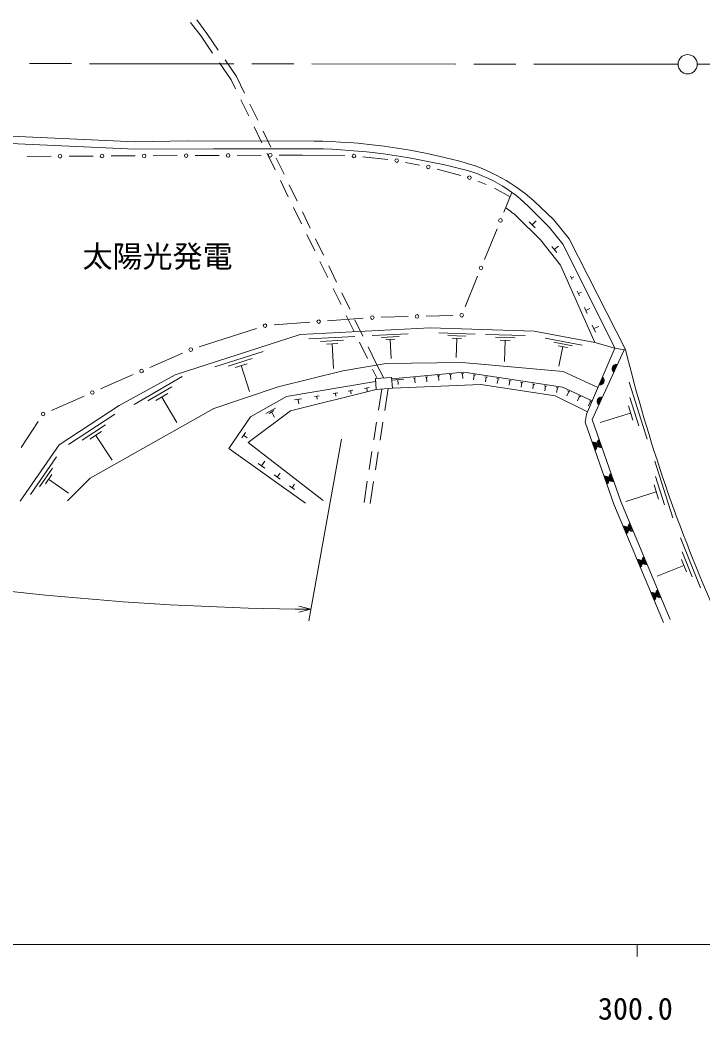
# Model space of a CAD drawing. Units: millimetres, scale not verified. Extents: x 40000 to 680000, y 20000 to 380000.
# Drawn here: x 316600 to 373474, y 198715 to 282055 of the extents above; entities that cross this region are included whole.
import ezdxf
from ezdxf.enums import TextEntityAlignment as Align

# ---------------------------------------------------------------- set-up
doc = ezdxf.new("R2010")
doc.units = ezdxf.units.MM
doc.header["$LTSCALE"] = 1000
doc.linetypes.add('CHAIN', pattern=[18.5, 12, -1.5, 3.5, -1.5])
for name, color, linetype, lineweight in [('M-BGD', 7, 'Continuous', 13), ('M-BMK', 2, 'CHAIN', 13), ('M-BMK-SRVR', 3, 'Continuous', 13), ('M-STR-HTXT', 7, 'Continuous', 13), ('M-TTL-BAND', 7, 'Continuous', 13)]:
    doc.layers.add(name, color=color, linetype=linetype, lineweight=lineweight)
doc.layers.add('M-BGD-HTXT', color=7, linetype='Continuous')
doc.styles.add('ＭＳ ゴシック', font='')
doc.styles.get('ＭＳ ゴシック').set_extended_font_data('MS Gothic')

msp = doc.modelspace()

# ---------------------------------------------------------------- linework, layer by layer
at = {"layer": 'M-BGD'}
for p, q in [((331672, 280705), (330799, 281834)), ((332155, 280937), (331320, 282055)), ((333106, 279554), (332155, 280937)), ((332640, 279302), (331672, 280705)), ((334175, 277076), (333208, 278479)), ((334622, 277346), (333672, 278729)), ((334551, 276308), (334175, 277076)), ((335303, 275949), (334622, 277346)), ((335649, 274062), (334990, 275409)), ((336397, 273701), (335740, 275050)), ((336746, 271815), (336088, 273163)), ((337491, 271453), (336835, 272802)), ((332709, 271312), (326170, 271281)), ((332709, 271312), (341151, 271325)), ((337844, 269569), (337185, 270917)), ((317184, 270690), (319184, 270700)), ((320684, 270707), (322684, 270716)), ((324184, 270723), (326184, 270733)), ((327684, 270740), (329684, 270749)), ((331184, 270756), (333184, 270766)), ((334684, 270773), (336684, 270783)), ((338585, 269205), (337929, 270554)), ((338184, 270790), (340118, 270799)), ((340118, 270799), (343662, 270732)), ((345158, 270638), (347221, 270418)), ((348702, 270192), (349865, 269961)), ((351326, 269625), (353301, 269106)), ((338941, 267323), (338283, 268671)), ((354719, 268628), (355416, 268339)), ((339680, 266958), (339023, 268306)), ((356109, 268052), (357409, 267329)), ((357554, 267683), (356887, 266047)), ((340039, 265077), (339380, 266425)), ((340774, 264710), (340117, 266059)), ((359499, 264735), (359002, 265230)), ((359250, 264982), (359580, 265314)), ((356321, 264658), (355276, 262094)), ((341137, 262831), (340478, 264178)), ((341868, 262462), (341212, 263811)), ((367016, 254605), (362344, 263827)), ((361295, 262671), (360890, 263180)), ((361093, 262926), (361432, 263195)), ((342234, 260585), (341576, 261932)), ((342963, 260214), (342306, 261563)), ((354710, 260705), (353665, 258141)), ((362585, 260422), (362454, 260718)), ((362520, 260570), (362717, 260657)), ((343332, 258338), (342673, 259686)), ((344057, 257967), (343400, 259315)), ((363181, 259067), (363009, 259459)), ((363095, 259263), (363356, 259378)), ((363825, 257605), (363607, 258100)), ((363716, 257852), (364046, 257998)), ((340723, 256863), (337753, 256638)), ((345189, 257201), (342219, 256976)), ((344429, 256092), (343771, 257440)), ((345151, 255719), (344495, 257067)), ((348910, 257333), (346687, 257276)), ((352632, 257428), (350409, 257371)), ((336291, 256352), (331531, 254820)), ((345915, 255756), (348914, 255913)), ((351470, 255986), (354501, 255886)), ((355368, 255857), (358663, 255748)), ((364519, 256028), (364252, 256634)), ((364385, 256331), (364789, 256509)), ((340644, 255480), (344492, 255682)), ((341619, 255274), (343543, 255375)), ((342114, 255043), (343076, 255093)), ((342595, 255068), (342702, 253015)), ((345527, 253846), (344869, 255194)), ((346675, 255595), (348175, 255674)), ((347061, 255415), (347810, 255454)), ((347436, 255435), (347519, 253835)), ((352221, 255759), (353736, 255709)), ((352593, 255544), (353351, 255519)), ((352972, 255532), (352918, 253916)), ((356184, 255610), (357832, 255555)), ((356589, 255377), (357413, 255349)), ((357001, 255363), (356942, 253605)), ((360328, 255544), (363413, 254957)), ((361060, 255192), (362603, 254898)), ((366134, 254711), (364462, 255165)), ((330129, 254289), (327408, 253100)), ((332834, 253138), (336855, 254434)), ((346269, 253422), (345589, 254820)), ((361407, 254913), (362178, 254766)), ((361792, 254839), (361479, 253194)), ((366908, 254578), (364256, 248750)), ((367016, 254605), (366908, 254578)), ((333926, 253194), (335937, 253842)), ((334515, 253088), (335520, 253412)), ((346892, 252219), (346269, 253422)), ((335018, 253250), (335709, 251105)), ((346342, 252179), (345966, 252948)), ((353339, 252571), (353539, 252589)), ((353439, 252580), (353476, 252182)), ((326034, 252499), (323312, 251310)), ((326093, 250002), (330097, 252336)), ((347564, 252040), (348560, 252131)), ((348062, 252085), (348098, 251687)), ((349356, 252205), (349555, 252223)), ((349456, 252214), (349492, 251815)), ((350352, 252296), (350551, 252314)), ((350452, 252305), (350488, 251907)), ((351348, 252388), (351547, 252406)), ((351447, 252397), (351484, 251999)), ((352344, 252479), (352543, 252498)), ((352443, 252488), (352480, 252090)), ((354330, 252472), (354527, 252442)), ((354428, 252457), (354368, 252062)), ((355318, 252322), (355516, 252292)), ((355417, 252307), (355357, 251911)), ((356307, 252172), (356505, 252142)), ((356406, 252157), (356346, 251761)), ((357296, 252022), (357493, 251992)), ((357394, 252007), (357334, 251611)), ((358284, 251872), (358482, 251841)), ((358383, 251857), (358323, 251461)), ((359273, 251721), (359471, 251691)), ((359372, 251706), (359312, 251311)), ((367329, 251868), (368827, 247135)), ((327250, 250319), (329252, 251486)), ((327906, 250344), (328907, 250927)), ((342672, 250924), (343054, 250987)), ((342863, 250956), (342905, 250701)), ((343938, 251134), (344319, 251197)), ((344129, 251165), (344171, 250911)), ((345283, 251356), (345664, 251419)), ((345473, 251388), (345516, 251133)), ((346451, 249538), (346727, 251298)), ((346974, 249517), (347260, 251336)), ((360262, 251571), (360459, 251541)), ((360360, 251556), (360300, 251161)), ((361250, 251421), (361448, 251391)), ((361349, 251406), (361289, 251011)), ((362290, 251096), (362125, 250732)), ((362199, 251137), (362381, 251054)), ((321938, 250709), (319217, 249520)), ((328406, 250635), (329651, 248500)), ((339469, 250394), (340042, 250489)), ((339756, 250441), (339819, 250059)), ((341125, 250668), (341506, 250731)), ((341316, 250700), (341358, 250445)), ((363200, 250682), (363035, 250318)), ((363109, 250723), (363291, 250640)), ((364109, 250268), (363943, 249904)), ((364020, 250309), (364198, 250228)), ((367388, 250585), (368137, 248219)), ((320632, 246675), (324508, 249216)), ((337083, 249268), (337876, 249715)), ((337341, 249274), (337737, 249498)), ((337539, 249386), (337778, 248963)), ((367447, 249302), (364923, 248503)), ((367260, 249893), (367634, 248710)), ((318118, 248593), (316700, 246433)), ((346064, 247068), (346297, 248550)), ((346587, 247047), (346820, 248529)), ((321770, 247052), (323708, 248323)), ((322424, 247111), (323393, 247747)), ((335070, 247220), (335371, 247665)), ((322908, 247429), (324264, 245362)), ((335221, 247442), (335518, 247242)), ((345677, 244598), (345909, 246080)), ((346200, 244577), (346433, 246059)), ((317481, 242506), (319643, 245637)), ((336990, 244692), (336419, 245099)), ((336705, 244896), (336976, 245277)), ((369465, 245287), (370964, 240555)), ((318230, 243144), (319311, 244710)), ((338014, 243962), (338250, 244292)), ((318709, 243392), (319250, 244174)), ((318979, 243783), (320649, 242630)), ((338262, 243785), (337766, 244138)), ((339252, 243079), (339453, 243362)), ((345247, 241850), (345522, 243610)), ((345760, 241770), (346045, 243589)), ((369524, 244004), (370274, 241638)), ((339463, 242928), (339040, 243230)), ((369584, 242721), (367059, 241922)), ((369396, 243313), (369771, 242130)), ((371600, 238885), (373267, 234734)), ((371740, 237736), (372573, 235661)), ((371672, 237106), (372088, 236069)), ((371880, 236587), (369666, 235698))]:
    msp.add_line(p, q, dxfattribs=at)
for points in [[(308357, 272500), (312172, 272542), (326198, 271906), (330516, 271973), (341083, 271966)], [(326170, 271281), (312155, 271917), (308332, 271950)], [(362344, 263827), (361067, 265389), (359392, 266978)], [(366134, 254711), (361817, 263354), (360653, 264802), (358922, 266544)], [(364462, 255165), (361621, 261619), (359938, 263735), (357999, 265663)], [(316615, 241956), (319851, 246641), (324850, 249919), (329518, 252490), (339927, 255843), (350760, 256410), (359429, 256122), (364462, 255165)], [(370180, 231843), (366047, 241707), (363674, 248548), (363766, 249219), (366134, 254711), (366908, 254578)], [(320553, 241974), (322431, 243868), (332732, 249687), (338110, 251488), (343488, 252803), (347099, 253429), (353411, 253523), (361834, 252762), (364723, 251439)], [(347554, 252146), (353554, 252698), (361769, 251450), (364243, 250325)], [(340361, 241797), (333993, 246338), (335786, 248994), (338780, 250685), (346211, 251915)], [(363849, 249413), (361177, 250740), (354986, 251687), (347611, 251362)], [(346258, 251264), (339114, 249471), (335610, 246838), (341844, 242018)], [(364256, 248750), (366623, 241927), (370748, 232081)]]:
    msp.add_lwpolyline(points, dxfattribs=at)
msp.add_lwpolyline([(346258, 251264), (347611, 251362), (347545, 252266), (346192, 252168)], close=True, dxfattribs=at)
for centre in [(323434, 270720), (326934, 270736), (330434, 270753), (333934, 270770), (337434, 270786), (344412, 270718), (319934, 270703), (347967, 270338), (350601, 269815), (354026, 268916), (356604, 265352), (354993, 261400), (353382, 257447), (337005, 256581), (341471, 256919), (345937, 257257), (349659, 257352), (330817, 254590), (326721, 252800), (322625, 251010), (318529, 249220)]:
    msp.add_circle(centre, 150, dxfattribs=at)
for centre, radius, start, end in [((340428, 223024), 48946, 75.54024, 89.23318), ((340105, 219269), 52067, 76.19893, 88.84964), ((349462, 255849), 14915, 48.25475, 77.65733), ((350366, 257766), 12258, 45.73248, 79.85185), ((348887, 255072), 13971, 49.29616, 54.30934), ((495927, 286415), 132778, 193.86138, 204.0421), ((366252, 253007), 354, 74.3315, 236.73668), ((366252, 253007), 283, 76.55554, 234.51264), ((366252, 253007), 212, 80.30186, 230.76631), ((366252, 253007), 142, 88.01359, 223.05458), ((366252, 253007), 100, 98.33126, 212.73692), ((364900, 251987), 354, 255.47115, 57.87633), ((364900, 251987), 283, 257.69519, 55.65229), ((364900, 251987), 212, 261.44151, 51.90596), ((364900, 251987), 142, 269.15324, 44.19423), ((364900, 251987), 100, 279.47091, 33.87657), ((365010, 250276), 354, 74.3315, 236.73668), ((365010, 250276), 283, 76.55554, 234.51264), ((365010, 250276), 212, 80.30186, 230.76631), ((365010, 250276), 142, 88.01359, 223.05458), ((365010, 250276), 100, 98.33126, 212.73692), ((364318, 246527), 354, 297.92992, 100.3351), ((364318, 246527), 283, 300.15396, 98.11106), ((364318, 246527), 212, 303.90029, 94.36474), ((364999, 246774), 354, 117.92992, 280.3351), ((364999, 246774), 283, 120.15396, 278.11106), ((364999, 246774), 212, 123.90029, 274.36474), ((364999, 246774), 142, 131.61202, 266.65301), ((364999, 246774), 100, 141.92968, 256.33534), ((364318, 246527), 142, 311.61202, 86.65301), ((364318, 246527), 100, 321.92968, 76.33534), ((365982, 243939), 354, 117.92992, 280.3351), ((365301, 243693), 354, 297.92992, 100.3351), ((365301, 243693), 283, 300.15396, 98.11106), ((365301, 243693), 212, 303.90029, 94.36474), ((365301, 243693), 142, 311.61202, 86.65301), ((365301, 243693), 100, 321.92968, 76.33534), ((365982, 243939), 283, 120.15396, 278.11106), ((365982, 243939), 212, 123.90029, 274.36474), ((365982, 243939), 142, 131.61202, 266.65301), ((365982, 243939), 100, 141.92968, 256.33534), ((367576, 239792), 354, 121.52813, 283.93331), ((367576, 239792), 283, 123.75217, 281.70927), ((366904, 239521), 354, 301.52813, 103.93331), ((366904, 239521), 283, 303.75217, 101.70927), ((366904, 239521), 212, 307.4985, 97.96295), ((366904, 239521), 142, 315.21023, 90.25122), ((366904, 239521), 100, 325.52789, 79.93355), ((367576, 239792), 212, 127.4985, 277.96295), ((367576, 239792), 142, 135.21023, 270.25122), ((367576, 239792), 100, 145.52789, 259.93355), ((368063, 236754), 354, 301.52813, 103.93331), ((368063, 236754), 283, 303.75217, 101.70927), ((368063, 236754), 212, 307.4985, 97.96295), ((368063, 236754), 142, 315.21023, 90.25122), ((368063, 236754), 100, 325.52789, 79.93355), ((368735, 237025), 354, 121.52813, 283.93331), ((368735, 237025), 283, 123.75217, 281.70927), ((368735, 237025), 212, 127.4985, 277.96295), ((368735, 237025), 142, 135.21023, 270.25122), ((368735, 237025), 100, 145.52789, 259.93355), ((369223, 233987), 354, 301.52813, 103.93331), ((369223, 233987), 283, 303.75217, 101.70927), ((369223, 233987), 212, 307.4985, 97.96295), ((369895, 234258), 354, 121.52813, 283.93331), ((369895, 234258), 283, 123.75217, 281.70927), ((369895, 234258), 212, 127.4985, 277.96295), ((369895, 234258), 142, 135.21023, 270.25122), ((369895, 234258), 100, 145.52789, 259.93355), ((369223, 233987), 142, 315.21023, 90.25122), ((369223, 233987), 100, 325.52789, 79.93355)]:
    msp.add_arc(centre, radius, start, end, dxfattribs=at)
at = {"layer": 'M-BMK'}
msp.add_line((471621, 278518), (372997, 278368), dxfattribs=at)
msp.add_lwpolyline([(371397, 278367), (308564, 278428), (303779, 278444), (299932, 278756)], dxfattribs=at)
at = {"layer": 'M-BMK-SRVR'}
msp.add_circle((372197, 278366), 800, dxfattribs=at)
at = {"layer": 'M-STR-HTXT'}
for p, q in [((343371, 247121), (340646, 231969)), ((340823, 232953), (339821, 232711)), ((340823, 232953), (339825, 233211))]:
    msp.add_line(p, q, dxfattribs=at)
msp.add_arc((342761, 477883), 244938, 250.06072, 269.54659, dxfattribs=at)
at = {"layer": 'M-TTL-BAND'}
for p, q in [((40000, 205000), (579000, 205000)), ((368000, 205000), (368000, 204000))]:
    msp.add_line(p, q, dxfattribs=at)

# ---------------------------------------------------------------- texts
at = {"layer": 'M-BGD-HTXT', "style": 'ＭＳ ゴシック'}
msp.add_text('太陽光発電', height=1833, dxfattribs=at).set_placement((328054, 260887), align=Align.BOTTOM_CENTER)
at = {"layer": 'M-TTL-BAND', "style": 'ＭＳ ゴシック'}
msp.add_text('300.0', height=1833, dxfattribs=at).set_placement((367844, 198195), align=Align.BOTTOM_CENTER)

doc.saveas('drawing.dxf')
